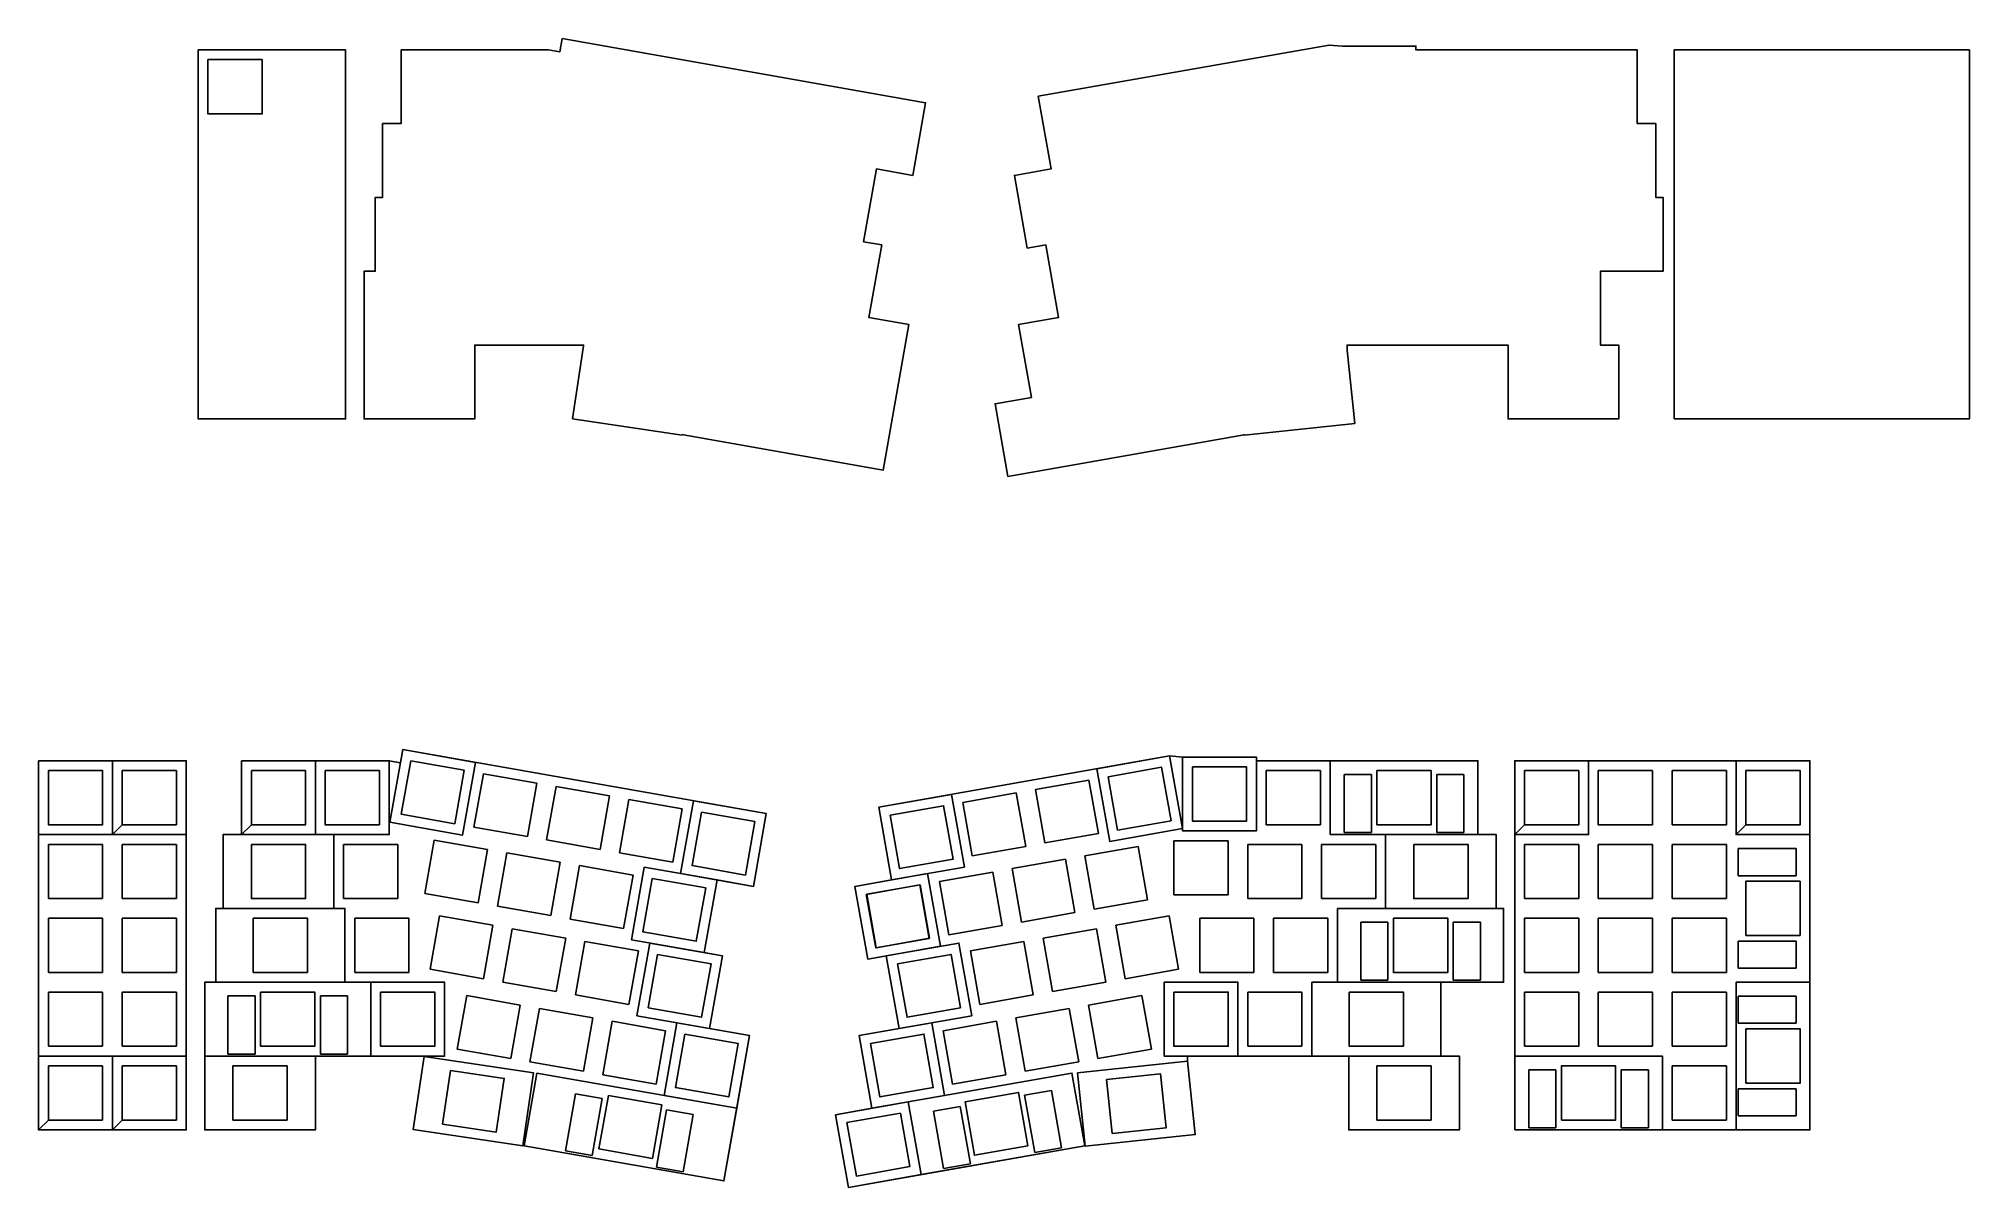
# Model space of a CAD drawing. Header units: millimetres. Extents: x 0 to 498, y -111 to 185.
import ezdxf

# ---------------------------------------------------------------- set-up
doc = ezdxf.new("R2010")
doc.units = ezdxf.units.MM
doc.header["$MEASUREMENT"] = 0
doc.layers.get('0').update_dxf_attribs({"linetype": 'CONTINUOUS'})

msp = doc.modelspace()

# ---------------------------------------------------------------- linework, layer by layer
for p, q in [((2.52, -3.48), (16.52, -3.48)), ((2.52, -3.48), (2.52, -17.48)), ((16.52, -3.48), (16.52, -17.48)), ((21.57, -3.48), (35.58, -3.48)), ((21.57, -3.48), (21.57, -17.48)), ((35.58, -3.48), (35.58, -17.48)), ((54.91, -3.48), (68.91, -3.48)), ((54.91, -3.48), (54.91, -17.48)), ((68.91, -3.48), (68.91, -17.48)), ((73.96, -3.48), (87.96, -3.48)), ((73.96, -3.48), (73.96, -17.48)), ((87.96, -3.48), (87.96, -17.48)), ((96.04, -0.98), (93.61, -14.77)), ((96.04, -0.98), (109.83, -3.41)), ((109.83, -3.41), (107.39, -17.2)), ((114.8, -4.29), (112.37, -18.08)), ((114.8, -4.29), (128.59, -6.72)), ((276.08, -5.07), (289.87, -2.64)), ((289.87, -2.64), (292.3, -16.42)), ((297.8, -2.52), (311.8, -2.52)), ((297.8, -2.52), (297.8, -16.52)), ((311.8, -2.52), (311.8, -16.52)), ((316.85, -3.48), (330.85, -3.48)), ((316.85, -3.48), (316.85, -17.48)), ((330.85, -3.48), (330.85, -17.48)), ((336.99, -4.48), (343.99, -4.48)), ((336.99, -4.48), (336.99, -19.48)), ((343.99, -4.48), (343.99, -19.48)), ((345.43, -3.48), (359.43, -3.48)), ((345.43, -3.48), (345.43, -17.48)), ((359.43, -3.48), (359.43, -17.48)), ((360.86, -4.48), (367.86, -4.48)), ((360.86, -4.48), (360.86, -19.48)), ((367.86, -4.48), (367.86, -19.48)), ((383.52, -3.48), (397.52, -3.48)), ((383.52, -3.48), (383.52, -17.48)), ((397.52, -3.48), (397.52, -17.48)), ((402.57, -3.48), (416.57, -3.48)), ((402.57, -3.48), (402.57, -17.48)), ((416.57, -3.48), (416.57, -17.48)), ((421.62, -3.48), (435.62, -3.48)), ((421.62, -3.48), (421.62, -17.48)), ((435.62, -3.48), (435.62, -17.48)), ((440.68, -3.48), (454.68, -3.48)), ((440.68, -3.48), (440.68, -17.48)), ((454.68, -3.48), (454.68, -17.48)), ((128.59, -6.72), (126.15, -20.51)), ((133.56, -7.6), (131.13, -21.38)), ((133.56, -7.6), (147.35, -10.03)), ((238.56, -11.68), (252.35, -9.25)), ((252.35, -9.25), (254.78, -23.04)), ((257.32, -8.37), (271.11, -5.94)), ((257.32, -8.37), (259.75, -22.16)), ((271.11, -5.94), (273.54, -19.73)), ((276.08, -5.07), (278.51, -18.85)), ((93.61, -14.77), (107.39, -17.2)), ((147.35, -10.03), (144.92, -23.82)), ((152.32, -10.91), (149.89, -24.69)), ((152.32, -10.91), (166.11, -13.34)), ((166.11, -13.34), (163.68, -27.12)), ((171.08, -14.21), (168.65, -28)), ((171.08, -14.21), (184.87, -16.64)), ((219.8, -14.99), (233.59, -12.56)), ((233.59, -12.56), (236.02, -26.35)), ((238.56, -11.68), (240.99, -25.47)), ((2.52, -17.48), (16.52, -17.48)), ((21.57, -17.48), (35.58, -17.48)), ((54.91, -17.48), (68.91, -17.48)), ((73.96, -17.48), (87.96, -17.48)), ((112.37, -18.08), (126.15, -20.51)), ((184.87, -16.64), (182.44, -30.43)), ((219.8, -14.99), (222.23, -28.78)), ((259.75, -22.16), (273.54, -19.73)), ((278.51, -18.85), (292.3, -16.42)), ((297.8, -16.52), (311.8, -16.52)), ((316.85, -17.48), (330.85, -17.48)), ((336.99, -19.48), (343.99, -19.48)), ((345.43, -17.48), (359.43, -17.48)), ((360.86, -19.48), (367.86, -19.48)), ((383.52, -17.48), (397.52, -17.48)), ((402.57, -17.48), (416.57, -17.48)), ((421.62, -17.48), (435.62, -17.48)), ((440.68, -17.48), (454.68, -17.48)), ((2.52, -22.53), (16.52, -22.53)), ((2.52, -22.53), (2.52, -36.53)), ((16.52, -22.53), (16.52, -36.53)), ((21.57, -22.53), (35.58, -22.53)), ((21.57, -22.53), (21.57, -36.53)), ((35.58, -22.53), (35.58, -36.53)), ((54.91, -22.53), (68.91, -22.53)), ((54.91, -22.53), (54.91, -36.53)), ((68.91, -22.53), (68.91, -36.53)), ((78.72, -22.53), (92.72, -22.53)), ((78.72, -22.53), (78.72, -36.53)), ((92.72, -22.53), (92.72, -36.53)), ((102.11, -21.4), (99.68, -35.18)), ((102.11, -21.4), (115.9, -23.83)), ((115.9, -23.83), (113.47, -37.61)), ((120.87, -24.7), (118.44, -38.49)), ((120.87, -24.7), (134.66, -27.14)), ((131.13, -21.38), (144.92, -23.82)), ((149.89, -24.69), (163.68, -27.12)), ((240.99, -25.47), (254.78, -23.04)), ((270.01, -25.48), (283.8, -23.05)), ((283.8, -23.05), (286.23, -36.84)), ((293.04, -21.57), (307.04, -21.57)), ((293.04, -21.57), (293.04, -35.58)), ((307.04, -21.57), (307.04, -35.58)), ((312.09, -22.53), (326.09, -22.53)), ((312.09, -22.53), (312.09, -36.53)), ((326.09, -22.53), (326.09, -36.53)), ((331.14, -22.53), (345.14, -22.53)), ((331.14, -22.53), (331.14, -36.53)), ((345.14, -22.53), (345.14, -36.53)), ((354.95, -22.53), (368.95, -22.53)), ((354.95, -22.53), (354.95, -36.53)), ((368.95, -22.53), (368.95, -36.53)), ((383.52, -22.53), (397.52, -22.53)), ((383.52, -22.53), (383.52, -36.53)), ((397.52, -22.53), (397.52, -36.53)), ((402.57, -22.53), (416.57, -22.53)), ((402.57, -22.53), (402.57, -36.53)), ((416.57, -22.53), (416.57, -36.53)), ((421.62, -22.53), (435.62, -22.53)), ((421.62, -22.53), (421.62, -36.53)), ((435.62, -22.53), (435.62, -36.53)), ((438.68, -23.61), (438.68, -30.61)), ((453.68, -23.61), (438.68, -23.61)), ((453.68, -23.61), (453.68, -30.61)), ((134.66, -27.14), (132.23, -40.92)), ((139.63, -28.01), (137.2, -41.8)), ((139.63, -28.01), (153.42, -30.44)), ((168.65, -28), (182.44, -30.43)), ((222.23, -28.78), (236.02, -26.35)), ((232.49, -32.1), (246.28, -29.67)), ((246.28, -29.67), (248.71, -43.45)), ((251.25, -28.79), (265.04, -26.36)), ((251.25, -28.79), (253.68, -42.58)), ((265.04, -26.36), (267.47, -40.15)), ((270.01, -25.48), (272.44, -39.27)), ((153.42, -30.44), (150.99, -44.23)), ((158.39, -31.32), (155.96, -45.11)), ((158.39, -31.32), (172.18, -33.75)), ((172.18, -33.75), (169.75, -47.54)), ((213.73, -35.41), (227.51, -32.97)), ((227.51, -32.97), (229.95, -46.76)), ((232.49, -32.1), (234.92, -45.88)), ((453.68, -30.61), (438.68, -30.61)), ((440.68, -32.05), (440.68, -46.05)), ((454.68, -32.05), (440.68, -32.05)), ((454.68, -32.05), (454.68, -46.05)), ((2.52, -36.53), (16.52, -36.53)), ((21.57, -36.53), (35.58, -36.53)), ((54.91, -36.53), (68.91, -36.53)), ((78.72, -36.53), (92.72, -36.53)), ((99.68, -35.18), (113.47, -37.61)), ((118.44, -38.49), (132.23, -40.92)), ((213.73, -35.41), (216.16, -49.19)), ((272.44, -39.27), (286.23, -36.84)), ((293.04, -35.58), (307.04, -35.58)), ((312.09, -36.53), (326.09, -36.53)), ((331.14, -36.53), (345.14, -36.53)), ((354.95, -36.53), (368.95, -36.53)), ((383.52, -36.53), (397.52, -36.53)), ((402.57, -36.53), (416.57, -36.53)), ((421.62, -36.53), (435.62, -36.53)), ((2.52, -41.58), (16.52, -41.58)), ((2.52, -41.58), (2.52, -55.58)), ((16.52, -41.58), (16.52, -55.58)), ((21.57, -41.58), (35.58, -41.58)), ((21.57, -41.58), (21.57, -55.58)), ((35.58, -41.58), (35.58, -55.58)), ((55.39, -41.58), (69.39, -41.58)), ((55.39, -41.58), (55.39, -55.58)), ((69.39, -41.58), (69.39, -55.58)), ((81.58, -41.58), (95.58, -41.58)), ((81.58, -41.58), (81.58, -55.58)), ((95.58, -41.58), (95.58, -55.58)), ((103.49, -40.98), (101.06, -54.77)), ((103.49, -40.98), (117.28, -43.41)), ((117.28, -43.41), (114.85, -57.2)), ((122.25, -44.29), (119.82, -58.08)), ((122.25, -44.29), (136.04, -46.72)), ((137.2, -41.8), (150.99, -44.23)), ((234.92, -45.88), (248.71, -43.45)), ((253.68, -42.58), (267.47, -40.15)), ((259.25, -46.72), (273.03, -44.29)), ((273.03, -44.29), (275.47, -58.08)), ((278.01, -43.41), (291.79, -40.98)), ((278.01, -43.41), (280.44, -57.2)), ((291.79, -40.98), (294.23, -54.77)), ((299.7, -41.58), (313.7, -41.58)), ((299.7, -41.58), (299.7, -55.58)), ((313.7, -41.58), (313.7, -55.58)), ((318.75, -41.58), (332.75, -41.58)), ((318.75, -41.58), (318.75, -55.58)), ((332.75, -41.58), (332.75, -55.58)), ((341.27, -42.58), (348.27, -42.58)), ((341.27, -42.58), (341.27, -57.58)), ((348.27, -42.58), (348.27, -57.58)), ((349.71, -41.58), (363.71, -41.58)), ((349.71, -41.58), (349.71, -55.58)), ((363.71, -41.58), (363.71, -55.58)), ((365.15, -42.58), (372.15, -42.58)), ((365.15, -42.58), (365.15, -57.58)), ((372.15, -42.58), (372.15, -57.58)), ((383.52, -41.58), (397.52, -41.58)), ((383.52, -41.58), (383.52, -55.58)), ((397.52, -41.58), (397.52, -55.58)), ((402.57, -41.58), (416.57, -41.58)), ((402.57, -41.58), (402.57, -55.58)), ((416.57, -41.58), (416.57, -55.58)), ((421.62, -41.58), (435.62, -41.58)), ((421.62, -41.58), (421.62, -55.58)), ((435.62, -41.58), (435.62, -55.58)), ((136.04, -46.72), (133.61, -60.51)), ((141.01, -47.6), (138.58, -61.39)), ((141.01, -47.6), (154.8, -50.03)), ((155.96, -45.11), (169.75, -47.54)), ((216.16, -49.19), (229.95, -46.76)), ((240.49, -50.03), (254.27, -47.6)), ((254.27, -47.6), (256.7, -61.39)), ((259.25, -46.72), (261.68, -60.51)), ((438.68, -47.49), (438.68, -54.49)), ((453.68, -47.49), (438.68, -47.49)), ((454.68, -46.05), (440.68, -46.05)), ((453.68, -47.49), (453.68, -54.49)), ((101.06, -54.77), (114.85, -57.2)), ((154.8, -50.03), (152.37, -63.82)), ((159.77, -50.91), (157.34, -64.7)), ((159.77, -50.91), (173.56, -53.34)), ((173.56, -53.34), (171.13, -67.13)), ((221.73, -53.34), (235.51, -50.91)), ((221.73, -53.34), (224.16, -67.13)), ((235.51, -50.91), (237.94, -64.7)), ((240.49, -50.03), (242.92, -63.82)), ((280.44, -57.2), (294.23, -54.77)), ((453.68, -54.49), (438.68, -54.49)), ((2.52, -55.58), (16.52, -55.58)), ((21.57, -55.58), (35.58, -55.58)), ((55.39, -55.58), (69.39, -55.58)), ((81.58, -55.58), (95.58, -55.58)), ((119.82, -58.08), (133.61, -60.51)), ((261.68, -60.51), (275.47, -58.08)), ((299.7, -55.58), (313.7, -55.58)), ((318.75, -55.58), (332.75, -55.58)), ((341.27, -57.58), (348.27, -57.58)), ((349.71, -55.58), (363.71, -55.58)), ((365.15, -57.58), (372.15, -57.58)), ((383.52, -55.58), (397.52, -55.58)), ((402.57, -55.58), (416.57, -55.58)), ((421.62, -55.58), (435.62, -55.58)), ((2.52, -60.63), (16.52, -60.63)), ((2.52, -60.63), (2.52, -74.63)), ((16.52, -60.63), (16.52, -74.63)), ((21.57, -60.63), (35.58, -60.63)), ((21.57, -60.63), (21.57, -74.63)), ((35.58, -60.63), (35.58, -74.63)), ((48.86, -61.63), (55.86, -61.63)), ((48.86, -61.63), (48.86, -76.63)), ((55.86, -61.63), (55.86, -76.63)), ((57.29, -60.63), (71.29, -60.63)), ((57.29, -60.63), (57.29, -74.63)), ((71.29, -60.63), (71.29, -74.63)), ((72.73, -61.63), (79.73, -61.63)), ((72.73, -61.63), (72.73, -76.63)), ((79.73, -61.63), (79.73, -76.63)), ((88.25, -60.63), (102.25, -60.63)), ((88.25, -60.63), (88.25, -74.63)), ((102.25, -60.63), (102.25, -74.63)), ((110.5, -61.56), (108.07, -75.35)), ((110.5, -61.56), (124.29, -63.99)), ((124.29, -63.99), (121.86, -77.78)), ((138.58, -61.39), (152.37, -63.82)), ((157.34, -64.7), (171.13, -67.13)), ((224.16, -67.13), (237.94, -64.7)), ((242.92, -63.82), (256.7, -61.39)), ((271, -63.99), (284.78, -61.56)), ((271, -63.99), (273.43, -77.78)), ((284.78, -61.56), (287.22, -75.35)), ((293.04, -60.63), (307.04, -60.63)), ((293.04, -60.63), (293.04, -74.63)), ((307.04, -60.63), (307.04, -74.63)), ((312.09, -60.63), (326.09, -60.63)), ((312.09, -60.63), (312.09, -74.63)), ((326.09, -60.63), (326.09, -74.63)), ((338.28, -60.63), (352.28, -60.63)), ((338.28, -60.63), (338.28, -74.63)), ((352.28, -60.63), (352.28, -74.63)), ((383.52, -60.63), (397.52, -60.63)), ((383.52, -60.63), (383.52, -74.63)), ((397.52, -60.63), (397.52, -74.63)), ((402.57, -60.63), (416.57, -60.63)), ((402.57, -60.63), (402.57, -74.63)), ((416.57, -60.63), (416.57, -74.63)), ((421.62, -60.63), (435.62, -60.63)), ((421.62, -60.63), (421.62, -74.63)), ((435.62, -60.63), (435.62, -74.63)), ((438.68, -61.71), (438.68, -68.71)), ((453.68, -61.71), (438.68, -61.71)), ((453.68, -61.71), (453.68, -68.71)), ((129.26, -64.87), (126.83, -78.66)), ((129.26, -64.87), (143.05, -67.3)), ((143.05, -67.3), (140.62, -81.09)), ((148.02, -68.18), (145.59, -81.97)), ((148.02, -68.18), (161.81, -70.61)), ((233.48, -70.61), (247.26, -68.18)), ((247.26, -68.18), (249.69, -81.97)), ((252.24, -67.3), (266.02, -64.87)), ((252.24, -67.3), (254.67, -81.09)), ((266.02, -64.87), (268.46, -78.66)), ((453.68, -68.71), (438.68, -68.71)), ((2.52, -74.63), (16.52, -74.63)), ((21.57, -74.63), (35.58, -74.63)), ((57.29, -74.63), (71.29, -74.63)), ((88.25, -74.63), (102.25, -74.63)), ((161.81, -70.61), (159.38, -84.4)), ((166.78, -71.49), (164.35, -85.28)), ((166.78, -71.49), (180.57, -73.92)), ((180.57, -73.92), (178.14, -87.71)), ((214.72, -73.92), (228.5, -71.49)), ((214.72, -73.92), (217.15, -87.71)), ((228.5, -71.49), (230.93, -85.28)), ((233.48, -70.61), (235.91, -84.4)), ((293.04, -74.63), (307.04, -74.63)), ((312.09, -74.63), (326.09, -74.63)), ((338.28, -74.63), (352.28, -74.63)), ((383.52, -74.63), (397.52, -74.63)), ((402.57, -74.63), (416.57, -74.63)), ((421.62, -74.63), (435.62, -74.63)), ((440.68, -70.15), (440.68, -84.15)), ((454.68, -70.15), (440.68, -70.15)), ((454.68, -70.15), (454.68, -84.15)), ((2.52, -79.68), (16.52, -79.68)), ((2.52, -79.68), (2.52, -93.68)), ((16.52, -79.68), (16.52, -93.68)), ((21.57, -79.68), (35.58, -79.68)), ((21.57, -79.68), (21.57, -93.68)), ((35.58, -79.68), (35.58, -93.68)), ((48.86, -76.63), (55.86, -76.63)), ((50.15, -79.68), (64.15, -79.68)), ((50.15, -79.68), (50.15, -93.68)), ((64.15, -79.68), (64.15, -93.68)), ((72.73, -76.63), (79.73, -76.63)), ((108.07, -75.35), (121.86, -77.78)), ((126.83, -78.66), (140.62, -81.09)), ((254.67, -81.09), (268.46, -78.66)), ((273.43, -77.78), (287.22, -75.35)), ((345.43, -79.68), (359.43, -79.68)), ((345.43, -79.68), (345.43, -93.68)), ((359.43, -79.68), (359.43, -93.68)), ((393.05, -79.68), (407.05, -79.68)), ((393.05, -79.68), (393.05, -93.68)), ((407.05, -79.68), (407.05, -93.68)), ((421.62, -79.68), (435.62, -79.68)), ((421.62, -79.68), (421.62, -93.68)), ((435.62, -79.68), (435.62, -93.68)), ((106.34, -80.87), (104.27, -94.72)), ((106.34, -80.87), (120.19, -82.94)), ((120.19, -82.94), (118.12, -96.79)), ((145.59, -81.97), (159.38, -84.4)), ((235.91, -84.4), (249.69, -81.97)), ((275.65, -83.2), (289.57, -81.74)), ((275.65, -83.2), (277.11, -97.13)), ((289.57, -81.74), (291.04, -95.66)), ((384.61, -80.68), (391.61, -80.68)), ((384.61, -80.68), (384.61, -95.68)), ((391.61, -80.68), (391.61, -95.68)), ((408.49, -80.68), (415.49, -80.68)), ((408.49, -80.68), (408.49, -95.68)), ((415.49, -80.68), (415.49, -95.68)), ((454.68, -84.15), (440.68, -84.15)), ((138.58, -86.87), (135.97, -101.65)), ((138.58, -86.87), (145.47, -88.09)), ((145.47, -88.09), (142.87, -102.86)), ((147.06, -87.35), (144.63, -101.14)), ((147.06, -87.35), (160.85, -89.78)), ((164.35, -85.28), (178.14, -87.71)), ((217.15, -87.71), (230.93, -85.28)), ((239.13, -88.96), (252.92, -86.53)), ((239.13, -88.96), (241.56, -102.75)), ((252.92, -86.53), (255.35, -100.31)), ((254.51, -87.26), (261.4, -86.05)), ((254.51, -87.26), (257.11, -102.03)), ((261.4, -86.05), (264, -100.82)), ((438.68, -85.59), (438.68, -92.59)), ((453.68, -85.59), (438.68, -85.59)), ((453.68, -85.59), (453.68, -92.59)), ((2.52, -93.68), (16.52, -93.68)), ((21.57, -93.68), (35.58, -93.68)), ((50.15, -93.68), (64.15, -93.68)), ((160.85, -89.78), (158.42, -103.57)), ((162.09, -91.02), (159.49, -105.79)), ((162.09, -91.02), (168.98, -92.23)), ((168.98, -92.23), (166.38, -107.01)), ((208.64, -94.33), (222.43, -91.9)), ((208.64, -94.33), (211.07, -108.12)), ((222.43, -91.9), (224.86, -105.69)), ((230.99, -91.41), (237.89, -90.19)), ((230.99, -91.41), (233.6, -106.18)), ((237.89, -90.19), (240.49, -104.96)), ((345.43, -93.68), (359.43, -93.68)), ((393.05, -93.68), (407.05, -93.68)), ((421.62, -93.68), (435.62, -93.68)), ((453.68, -92.59), (438.68, -92.59)), ((104.27, -94.72), (118.12, -96.79)), ((277.11, -97.13), (291.04, -95.66)), ((384.61, -95.68), (391.61, -95.68)), ((408.49, -95.68), (415.49, -95.68)), ((135.97, -101.65), (142.87, -102.86)), ((144.63, -101.14), (158.42, -103.57)), ((241.56, -102.75), (255.35, -100.31)), ((257.11, -102.03), (264, -100.82)), ((159.49, -105.79), (166.38, -107.01)), ((211.07, -108.12), (224.86, -105.69)), ((233.6, -106.18), (240.49, -104.96))]:
    msp.add_line(p, q)
at = {"linetype": 'Continuous'}
for p, q in [((21.57, -17.48), (19.05, -20)), ((54.91, -17.48), (52.39, -20)), ((383.52, -17.48), (381, -20)), ((440.68, -17.48), (438.15, -20)), ((2.52, -93.68), (0, -96.2)), ((21.57, -93.68), (19.05, -96.2))]:
    msp.add_line(p, q, dxfattribs=at)
for points in [[(93.54, 182.52), (131.64, 182.52), (134.54, 182.01), (135.14, 185.42), (228.95, 168.88), (225.64, 150.12), (216.26, 151.77), (212.95, 133.01), (217.64, 132.18), (214.33, 113.42), (224.65, 111.6), (218.03, 74.08), (166.44, 83.18), (166.12, 83.23), (166.1, 83.11), (137.84, 87.33), (140.66, 106.17), (140.68, 106.32), (112.59, 106.32), (112.59, 87.27), (84.01, 87.27), (84.01, 125.37), (86.87, 125.37), (86.87, 144.42), (88.78, 144.42), (88.78, 163.47), (93.54, 163.47), (93.54, 182.52)], [(41.15, 182.52), (79.25, 182.52), (79.25, 87.27), (41.15, 87.27), (41.15, 182.52)], [(258.03, 170.53), (333.07, 183.76), (336.43, 183.47), (355.48, 183.47), (355.48, 182.52), (412.63, 182.52), (412.63, 163.47), (417.39, 163.47), (417.39, 144.42), (419.29, 144.42), (419.29, 125.37), (403.1, 125.37), (403.1, 106.32), (407.86, 106.32), (407.86, 87.27), (379.29, 87.27), (379.29, 106.32), (338.42, 106.32), (337.71, 106.32), (337.71, 105), (339.7, 86.06), (311.28, 83.07), (311.27, 83.19), (311.15, 83.18), (250.18, 72.43), (246.87, 91.19), (256.25, 92.84), (252.94, 111.6), (263.26, 113.42), (259.95, 132.18), (255.17, 131.34), (251.86, 150.1), (261.34, 151.77), (258.03, 170.53)], [(52.39, -0.95), (90.49, -0.95), (93.39, -1.46), (93.99, 1.94), (187.79, -14.6), (184.48, -33.36), (175.1, -31.7), (171.8, -50.46), (176.49, -51.29), (173.18, -70.05), (183.5, -71.87), (176.88, -109.39), (125.29, -100.29), (124.97, -100.25), (124.95, -100.36), (96.69, -96.14), (99.51, -77.3), (99.53, -77.15), (71.44, -77.15), (71.44, -96.2), (42.86, -96.2), (42.86, -58.1), (45.72, -58.1), (45.72, -39.05), (47.62, -39.05), (47.62, -20), (52.39, -20), (52.39, -0.95)], [(216.87, -12.94), (291.92, 0.29), (295.27, 0), (314.32, 0), (314.32, -0.95), (371.48, -0.95), (371.48, -20), (376.24, -20), (376.24, -39.05), (378.14, -39.05), (378.14, -58.1), (361.95, -58.1), (361.95, -77.15), (366.71, -77.15), (366.71, -96.2), (338.14, -96.2), (338.14, -77.15), (297.27, -77.15), (296.56, -77.15), (296.56, -78.47), (298.55, -97.41), (270.13, -100.4), (270.12, -100.28), (270, -100.29), (209.03, -111.05), (205.72, -92.29), (215.1, -90.63), (211.79, -71.87), (222.11, -70.05), (218.8, -51.29), (214.01, -52.13), (210.71, -33.37), (220.18, -31.7), (216.87, -12.94)], [(0, -0.95), (38.1, -0.95), (38.1, -96.2), (0, -96.2), (0, -0.95)]]:
    msp.add_lwpolyline(points, dxfattribs=at)
for points in [[(43.68, 180), (57.68, 180), (57.68, 166), (43.68, 166)], [(422.15, 87.27), (498.35, 87.27), (498.35, 182.52), (422.15, 182.52)], [(93.99, 1.94), (112.75, -1.36), (109.44, -20.13), (90.68, -16.82)], [(273.16, -3.02), (291.92, 0.29), (295.23, -18.47), (276.46, -21.78)], [(295.27, 0), (314.32, 0), (314.32, -19.05), (295.27, -19.05)], [(0, -0.95), (19.05, -0.95), (19.05, -20), (0, -20)], [(2.52, -3.48), (16.52, -3.48), (16.52, -17.48), (2.52, -17.48)], [(19.05, -0.95), (38.1, -0.95), (38.1, -20), (19.05, -20)], [(52.39, -0.95), (71.44, -0.95), (71.44, -20), (52.39, -20)], [(54.91, -3.48), (68.91, -3.48), (68.91, -17.48), (54.91, -17.48)], [(71.44, -0.95), (90.49, -0.95), (90.49, -20), (71.44, -20)], [(73.96, -3.48), (87.96, -3.48), (87.96, -17.48), (73.96, -17.48)], [(96.04, -0.98), (109.83, -3.41), (107.39, -17.2), (93.61, -14.77)], [(276.08, -5.07), (289.87, -2.64), (292.3, -16.42), (278.51, -18.85)], [(297.8, -2.52), (311.8, -2.52), (311.8, -16.52), (297.8, -16.52)], [(333.38, -20), (333.38, -0.95), (371.48, -0.95), (371.48, -20)], [(345.43, -17.48), (345.43, -3.48), (359.43, -3.48), (359.43, -17.48)], [(381, -0.95), (400.05, -0.95), (400.05, -20), (381, -20)], [(381, -96.2), (457.2, -96.2), (457.2, -0.95), (381, -0.95)], [(383.52, -3.48), (397.52, -3.48), (397.52, -17.48), (383.52, -17.48)], [(438.15, -0.95), (457.2, -0.95), (457.2, -20), (438.15, -20)], [(440.68, -3.48), (454.68, -3.48), (454.68, -17.48), (440.68, -17.48)], [(216.87, -12.94), (235.64, -9.63), (238.94, -28.4), (220.18, -31.7)], [(169.03, -11.29), (187.79, -14.6), (184.48, -33.36), (165.72, -30.05)], [(171.08, -14.21), (184.87, -16.64), (182.44, -30.43), (168.65, -28)], [(219.8, -14.99), (233.59, -12.56), (236.02, -26.35), (222.23, -28.78)], [(47.62, -20), (76.2, -20), (76.2, -39.05), (47.62, -39.05)], [(54.91, -22.53), (68.91, -22.53), (68.91, -36.53), (54.91, -36.53)], [(347.66, -20), (376.24, -20), (376.24, -39.05), (347.66, -39.05)], [(354.95, -22.53), (368.95, -22.53), (368.95, -36.53), (354.95, -36.53)], [(156.34, -28.4), (175.1, -31.7), (171.8, -50.46), (153.04, -47.16)], [(158.39, -31.32), (172.18, -33.75), (169.75, -47.54), (155.96, -45.11)], [(210.71, -33.37), (229.47, -30.07), (232.78, -48.83), (214.01, -52.13)], [(213.63, -35.42), (227.42, -32.99), (229.85, -46.78), (216.06, -49.21)], [(45.72, -39.05), (79.06, -39.05), (79.06, -58.1), (45.72, -58.1)], [(335.28, -39.05), (378.14, -39.05), (378.14, -58.1), (335.28, -58.1)], [(55.39, -41.58), (69.39, -41.58), (69.39, -55.58), (55.39, -55.58)], [(349.71, -41.58), (363.71, -41.58), (363.71, -55.58), (349.71, -55.58)], [(157.73, -47.98), (176.49, -51.29), (173.18, -70.05), (154.42, -66.74)], [(218.8, -51.29), (237.56, -47.98), (240.87, -66.74), (222.11, -70.05)], [(159.77, -50.91), (173.56, -53.34), (171.13, -67.13), (157.34, -64.7)], [(221.73, -53.34), (235.51, -50.91), (237.94, -64.7), (224.16, -67.13)], [(42.86, -58.1), (85.72, -58.1), (85.72, -77.15), (42.86, -77.15)], [(85.72, -58.1), (104.78, -58.1), (104.78, -77.15), (85.72, -77.15)], [(290.51, -58.1), (309.56, -58.1), (309.56, -77.15), (290.51, -77.15)], [(328.61, -58.1), (361.95, -58.1), (361.95, -77.15), (328.61, -77.15)], [(438.15, -58.1), (457.2, -58.1), (457.2, -96.2), (438.15, -96.2)], [(57.29, -60.63), (71.29, -60.63), (71.29, -74.63), (57.29, -74.63)], [(88.25, -60.63), (102.25, -60.63), (102.25, -74.63), (88.25, -74.63)], [(293.04, -60.63), (307.04, -60.63), (307.04, -74.63), (293.04, -74.63)], [(338.28, -60.63), (352.28, -60.63), (352.28, -74.63), (338.28, -74.63)], [(164.74, -68.56), (183.5, -71.87), (180.19, -90.63), (161.43, -87.32)], [(211.79, -71.87), (230.55, -68.56), (233.86, -87.32), (215.1, -90.63)], [(166.78, -71.49), (180.57, -73.92), (178.14, -87.71), (164.35, -85.28)], [(214.72, -73.92), (228.5, -71.49), (230.93, -85.28), (217.15, -87.71)], [(440.68, -70.15), (454.68, -70.15), (454.68, -84.15), (440.68, -84.15)], [(0, -77.15), (19.05, -77.15), (19.05, -96.2), (0, -96.2)], [(19.05, -77.15), (38.1, -77.15), (38.1, -96.2), (19.05, -96.2)], [(42.86, -77.15), (71.44, -77.15), (71.44, -96.2), (42.86, -96.2)], [(50.15, -79.68), (64.15, -79.68), (64.15, -93.68), (50.15, -93.68)], [(99.51, -77.3), (127.77, -81.52), (124.95, -100.36), (96.69, -96.14)], [(268.14, -81.46), (296.56, -78.47), (298.55, -97.41), (270.13, -100.4)], [(338.14, -77.15), (366.71, -77.15), (366.71, -96.2), (338.14, -96.2)], [(345.43, -79.68), (359.43, -79.68), (359.43, -93.68), (345.43, -93.68)], [(381, -96.2), (381, -77.15), (419.1, -77.15), (419.1, -96.2)], [(393.05, -93.68), (393.05, -79.68), (407.05, -79.68), (407.05, -93.68)], [(106.34, -80.87), (120.19, -82.94), (118.12, -96.79), (104.27, -94.72)], [(128.6, -81.53), (180.19, -90.63), (176.88, -109.39), (125.29, -100.29)], [(224.48, -88.98), (266.69, -81.53), (270, -100.29), (227.79, -107.74)], [(275.65, -83.2), (289.57, -81.74), (291.04, -95.66), (277.11, -97.13)], [(147.06, -87.35), (160.85, -89.78), (158.42, -103.57), (144.63, -101.14)], [(205.72, -92.29), (224.48, -88.98), (227.79, -107.74), (209.03, -111.05)], [(239.13, -88.96), (252.92, -86.53), (255.35, -100.31), (241.56, -102.75)], [(208.64, -94.33), (222.43, -91.9), (224.86, -105.69), (211.07, -108.12)]]:
    msp.add_lwpolyline(points, close=True, dxfattribs=at)

doc.saveas('drawing.dxf')
